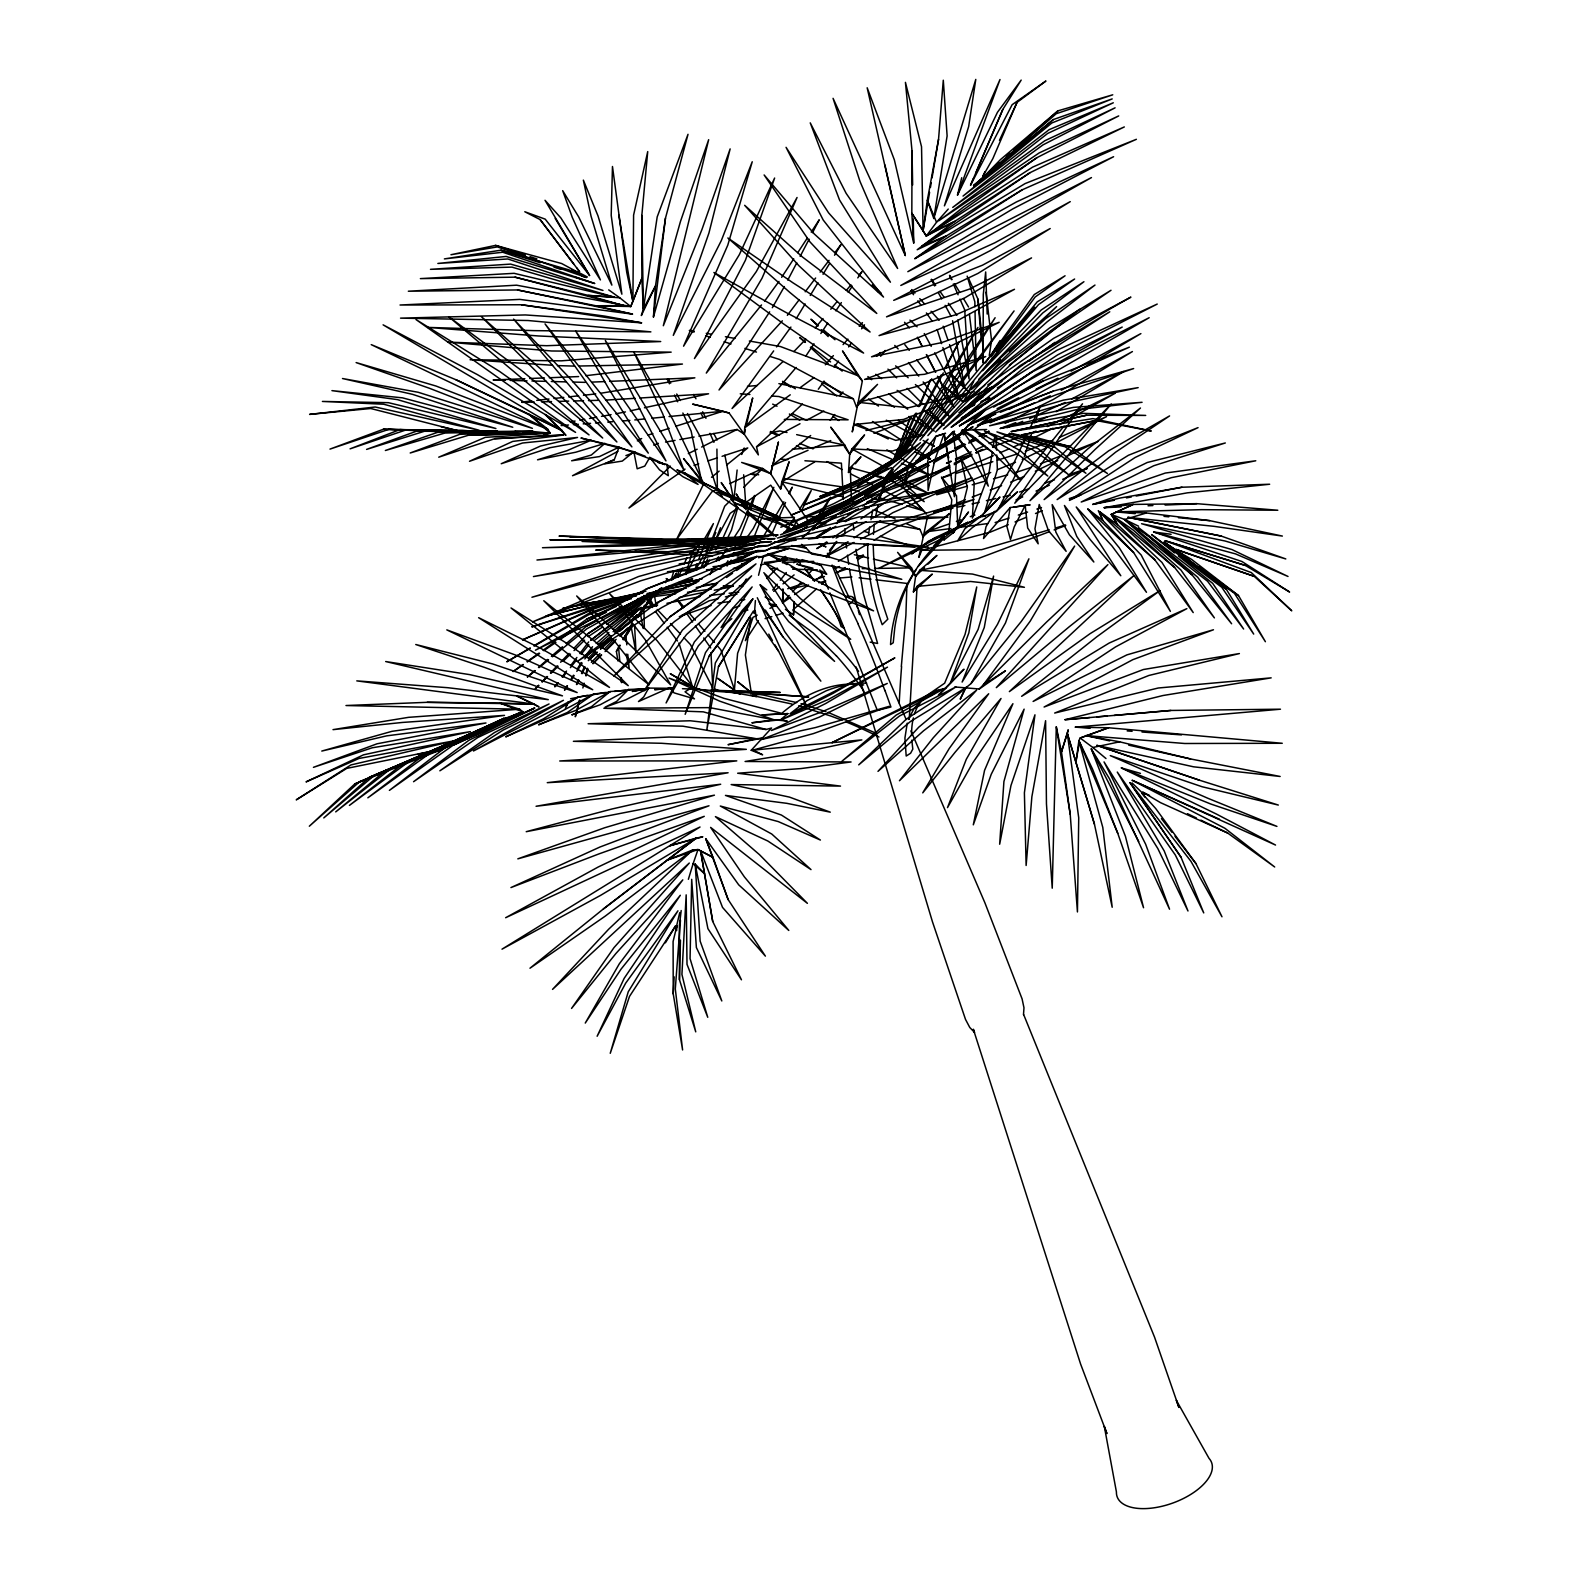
<?xml version="1.0" encoding="UTF-8"?>
<svg xmlns="http://www.w3.org/2000/svg" width="1588" height="1588" viewBox="0 0 1588 1588"><rect width="100%" height="100%" fill="white"/><g stroke="black" fill="none" stroke-linecap="round" stroke-linejoin="round"><path stroke-width="1.5" d="M929.595 192.307L923.085 230.697L911.83 213.249L926.28 236.017L1032.597 167.137L1124.324 126.941L1030.076 172.655L954.745 221.367L926.28 236.017L923.085 230.697L921.536 146.751L905.438 82.358L912.028 151.059L911.83 213.249L913.715 243.024L894.342 159.832L867.167 87.777L905.299 255.509L833.065 98.337L860.001 181.449L897.617 268.471L846.106 193.279L810.237 122.852L839.536 199.989L890.431 282.207L828.579 212.832L786.06 147.327L823.219 220.037L883.524 297.075L814.267 233.952L764.126 174.958L809.9 241.813L876.794 313.451L802.555 257.077L744.653 205.309L798.943 265.772L870.085 332.011L792.908 282.783L727.86 237.982L789.951 292.529L863.614 353.072L785.147 312.002L713.885 272.501L783.122 323.595L857.897 375.661L862.344 381.001L852.26 431.936L854.007 424.532L903.512 419.47L967.35 394.261M982.674 357.816L983.071 362.719L983.29 294.455L985.672 271.945L987.18 314.027M573.705 263.945L540.158 219.601L524.794 211.74L545.2 219.144L589.565 275.518L545.021 200.287L560.961 218.052L600.423 279.925L572.276 217.358L562.688 190.659L578.687 216.941L611.876 285.125L591.054 216.206L583.352 180.119L597.981 215.829L621.861 294.177L611.201 215.293L612.472 166.502L626.744 272.322L632.897 301.383L641.87 278.376L630.734 306.524L516.596 285.185L408.334 291.219L517.549 289.949L595.897 305.769L630.734 306.524L632.897 301.383L633.592 215.134L647.725 151.594L641.83 215.472L641.87 278.376L643.378 308.985L641.334 315.536L655.507 285.919L665.471 218.171L688.021 134.305L657.194 216.901L643.378 308.985L655.507 285.919L653.442 317.024L680.458 221.506L708.665 139.684L663.327 325.738L701.975 229.426L730.143 148.895L708.943 232.999L673.292 335.366L721.329 240.562L752.236 161.758L727.78 245.148L683.574 346.184L739.373 254.596L774.626 178.035L745.427 260.233L694.452 358.551L756.305 271.608L797.057 197.488L762.002 278.297L706.283 373.081L761.525 304.936M983.071 362.719L983.19 348.526L977.97 299.139L968.402 278.019M1109.694 740.901L1085.914 735.601L1184.767 743.502L1282.25 743.283L1108.543 727.761L1080.158 738.003L1078.907 740.663L1102.806 827.467L1112.196 907.244L1094.45 824.172L1067.315 733.438L1061.479 751.938L1068.208 729.785L1067.315 733.438L1078.728 817.84L1077.438 911.949L1070.213 814.287L1061.479 751.938L1056.298 726.847L1052.229 888.188L1046.452 803.786L1045.599 720.694L1031.882 796.7L1026.126 865.48L1024.399 792.789L1034.959 714.818L1010.961 785.524L999.666 844.221L1003.914 781.574L1024.121 709.141L991.23 774.289L973.305 824.827L984.56 770.359L1012.926 703.702L972.59 763.133L947.5 807.617L966.298 759.282L1001.036 698.482L955.063 752.295L922.747 792.869L949.167 748.623L988.689 693.758L899.443 780.74L933.168 737.884L976.64 690.125L923.581 730.778L877.985 771.371L918.737 727.205L971.062 683.515L1021.263 621.484L1074.639 546.074L1030.136 621.265L983.329 684.865L979.26 688.994L954.864 686.969M790.546 597.346L782.566 602.845L782.904 588.91L783.261 603.182M695.187 864.051L707.911 928.662L741.457 979.796L712.714 921.437L704.476 873.658L695.187 864.051L700.149 941.148L721.806 1000.956L696.378 947.52L691.693 879.335L690.065 958.636L707.752 1017.293L687.009 964.333L686.175 894.858L681.927 974.397L695.743 1031.863L679.446 979.617L680.458 940.156M867.822 544.029C866.79 571.561 872.904 598.934 882.213 624.719L887.811 619.181L883.841 607.251A270.397 162.413 45.5 0 1 873.638 555.8L873.202 545.121M785.405 609.335L793.524 614.933L794.119 601.773M909.229 719.384L917.09 586.389L932.315 574.102L913.398 591.887L915.641 576.186L919.73 570.33L936.94 555.423L928.067 564.077M680.458 920.345L675.297 988.967L682.602 1049.966L673.233 993.909L674.146 976.858M676.647 930.608L676.905 925.725L675.932 928.643L675.575 925.883L629.503 996.41L610.249 1053.301L628.233 991.805L677.937 910.817L625.672 983.171L597.128 1036.249L624.163 978.347L680.319 895.275L621.087 969.097L585.257 1023.069L619.3 963.837L682.8 879.871L615.866 953.554L571.561 1008.42L613.98 947.639L689.291 863.038L552.545 989.384L608.621 929.238L692.686 849.977L698.005 849.56L713.012 857.361L728.118 899.542L765.396 956.135L722.52 907.383L700.606 850.731L704.476 873.658L693.142 863.614L698.005 849.56L713.012 857.361L705.727 838.663L738.698 884.834L788.799 930.449L744.355 876.854L710.61 827.388L807.399 903.334L759.481 854.662L715.414 816.609L767.838 841.025L811.011 869.609L771.748 834.018L720.297 806.029L778.239 821.572L820.401 840.052L781.435 815.061L725.458 795.409L786.834 803.33L830.266 812.163L789.514 797.116L731.155 784.571L840.509 786.1L737.666 773.237L800.928 768.572L851.069 761.962L745.09 761.486L807.577 751.303L861.847 739.889L751.223 750.29L771.57 728.019L766.071 729.488L690.304 720.773L588.116 723.731L682.88 726.192L756.265 738.738L761.545 738.301L761.486 739.452L815.458 727.562L889.101 706.362L813.453 733.577L753.149 750.032L762.617 754.796L751.223 750.29M873.42 534.402L874.293 524.119M852.657 467.249L848.488 472.47L849.699 454.188L851.902 448.908L864.567 434.913L849.699 454.188L844.28 446.466M802.436 404.027L756.543 446.804L758.349 454.902L744.276 434.219L744.732 427.787L752.692 397.913L746.38 425.127M1023.486 1014.672L1023.982 1007.804L1022.096 998.912L984.897 902.798L910.956 730.877M758.568 557.785L768.016 554.192L901.786 579.322L828.063 556.673L789.296 548.336L763.153 556.832L756.781 556.475L729.17 574.141L669.957 616.779L613.881 676.031L674.424 621.623L755.987 563.879L682.324 630.178L644.152 690.82L686.592 634.485L751.6 575.829L694.353 641.969L666.087 702.968L698.402 645.8L752.156 586.945L705.489 652.628L685.162 714.322L709.102 656.241L742.271 610.388L752.831 598.934L715.315 662.99L706.819 729.924L718.451 666.742L753.407 611.062L754.439 613.484L755.392 600.582M938.528 139.506L943.292 80.214L947.123 135.933L933.784 218.469L927.332 200.267L938.528 139.506L932.037 177.916M901.329 666.424L905.894 615.211L906.966 583.431L875.822 579.779M948.83 532.298L951.788 499.704L941.466 477.015L956.512 495.714L957.703 526.224L953.276 532.695L944.026 539.94L944.423 536.069M677.878 576.821L678.533 570.37M737.13 470.008L733.795 500.438L724.882 455.141M944.026 539.94L944.264 537.756L878.7 568.405L955.778 528.705L953.276 532.695L953.872 530.571L928.643 541.012L911.651 553.894L934.121 538.134L968.085 522.214L945.356 533.528L933.724 545.875L951.946 531.504L980.927 516.16L985.394 516.338M793.841 601.594L793.524 614.933M653.442 317.024L665.471 218.171M681.192 910.539L679.406 925.347L679.446 979.617M1149.514 795.429L1142.804 792.214L1144.174 794.754L1141.931 793.186L1155.727 808.57L1195.982 863.634L1221.986 916.792L1190.94 861.311L1130.021 782.666L1180.996 857.163L1203.744 912.902L1175.299 854.959L1117.277 772.066L1164.183 850.89L1187.983 910.996L1157.851 848.607L1104.037 761.903L1145.623 844.181L1169.542 909.209L1109.436 778.676L1091.254 748.901L1125.435 836.32L1143.559 907.741L1117.754 833.303L1092.544 769.108L1078.907 740.663L1076.227 760.136L1078.986 744.633M770.637 473.641L762.657 468.48L741.636 462.426L770.637 473.641L778.398 442.198L770.637 473.641L780.621 489.084L789.117 461.731L781.792 481.879L780.621 489.084M923.085 230.697L927.332 200.267L936.523 222.26L926.28 236.017M868.636 534.104L869.668 526.938M992.262 452.342L988.768 474.117L972.372 518.105L974.278 482.792L960.72 457.9L967.35 487.496L957.703 526.224L968.521 511.991L953.276 532.695M993.036 447.498L994.961 435.39M930.409 187.503L931.223 182.699M1010.206 507.545L1006.951 526.62L1010.484 539.543L1014.216 526.918L1025.193 505.381L1030.136 504.865L1010.206 507.545L983.528 538.531L986.009 526.74L995.2 511.177L972.213 527.732L957.802 540.674L964.909 528.725L980.927 516.16L965.306 524.913M870.978 519.693L872.725 510.026M927.769 515.425L918.876 557.368L921.774 550.282L990.058 532.218L1008.241 524.735M758.548 575.273L763.153 556.832M875.544 517.053L878.025 505.183M698.938 436.204L737.09 429.475L744.276 434.219L745.328 429.673M991.051 356.824L1035.178 296.976L1065.072 275.776L1034.264 294.554L990.753 355.414L989.284 355.394L991.547 340.507L986.049 292.132M675.932 928.643L679.743 912.663M676.905 925.725L673.094 941.545L673.233 993.909M907.244 723.155L904.922 738.063L906.192 756.047L910.599 753.228L912.802 749.119L911.83 740.147M976.263 171.841L1002.782 109.493L1021.183 80.095L997.463 112.291L957.504 195.086L961.733 177.697M579.342 700.586L575.313 716.764L579.719 699.971M585.654 675.158L587.381 668.23M880.089 494.305L878.64 500.16L871.713 498.076M582.856 687.981L584.126 683.177M586.012 675.972L587.897 668.766M754.439 613.484L755.213 610.526L756.384 619.499L778.577 651.239L806.406 705.489L759.342 602.13M737.785 507.465L731.453 530.114L728.217 536.784M720.515 527.712L711.603 550.103M996.768 454.982L997.383 469.651L984.52 512.765L979.816 517.589L999.944 497.024L984.52 512.765L1014.236 462.207L1026.721 435.291M671.228 579.838L673.868 571.085M685.619 574.38L692.606 551.314L703.127 541.071L689.589 553.855M688.378 879.315L693.142 863.614M933.784 218.469L975.786 79.4L968.66 126.544L944.403 205.864L1000.003 79.519L957.504 195.086M1024.359 456.471L1031.585 433.603M1035.197 422.15L1040.259 406.151L1029.858 428.562M749.06 514.274L740.167 536.883M750.529 509.629L754.935 495.694M936.9 436.124L945.555 433.306L935.928 436.224L927.69 461.155L928.107 490.533L934.836 460.004L944.086 433.782L954.408 496.707L956.472 456.907L952.78 431.777L954.567 431.182L945.773 439.439L952.78 431.777L958.159 437.375L971.022 455.141L988.272 486.127L978.903 454.287L962.249 430.189L986.664 429.534M848.488 472.47L850.275 467.666L860.954 456.788L855.416 463.756M882.392 489.382L889.201 473.998M879.018 500.438L889.201 473.065M741.735 454.486L744.177 447.975M710.65 542.917L701.856 565.904L704.119 561.695M712.417 538.332L724.724 506.155L729.904 501.014M695.187 568.464L696.934 563.998M698.68 559.512L705.668 541.607M901.011 441.206L910.857 416.314L894.223 459.845M887.91 475.864L886.104 480.449L889.022 473.74M885.012 481.263L887.672 474.613M893.905 459.091L898.332 447.995M882.372 487.893L887.791 474.494M736.733 507.207L723.155 537.558M908.455 719.404L914.033 708.566L921.358 700.665L936.98 690.423L945.694 688.279L963.976 669.223L938.389 695.167L945.694 688.279M916.752 413.158L896.009 458.892M919.531 406.488L930.608 379.79L918.579 406.588M1002.782 109.493L970.566 185.201L1012.132 104.709L1045.916 81.008L1017.035 102.386L999.467 140.359M970.566 185.201L973.404 178.531M882.471 487.913L888.149 474.613L878.64 500.16L875.703 498.136L867.028 501.987M706.62 539.344L713.409 523.583L701.162 544.664M1017.035 102.386L992.837 158.641L982.932 176.109L985.652 175.137L973.523 185.498M713.985 536.784L715.811 532.556M678.572 576.821L682.304 568.266M684.17 563.998L686.969 557.587M772.185 533.191L785.544 502.503M789.355 493.729L792.214 487.159L788.641 493.451M895.85 458.059L915.561 413.297M754.479 495.476L739.968 528.566L734.728 536.585M703.742 567.809L707.672 558.956M566.36 706.342L568.365 701.936L565.348 708.546M576.424 684.289L578.449 679.882M581.466 673.272L584.483 666.662M937.476 376.237L941.922 384.892L963.321 401.982L973.722 381.279M895.672 457.304L900.773 446.268M982.932 176.109L984.997 171.643M856.488 407.004L858.651 402.36L877.529 384.375L856.488 407.004L853.332 398.787L779.609 359.483L770.359 356.526M576.821 684.607L578.905 680.26M582.042 673.729L585.158 667.198M792.055 530.432L796.303 521.559M801.642 510.482L811.23 490.533L799.618 509.172M712 570.171L709.836 574.618L713.766 568.603M716.327 561.259L718.491 556.812M703.861 483.467L676.627 539.344L712 491.724L718.61 488.707M966.179 687.088L960.224 699.216L965.524 687.842L910.46 721.508L858.711 764.86L906.391 719.086L955.817 686.969L899.602 715.93L841.958 761.188L896.307 714.997L944.106 688.636L831.933 742.688L936.98 690.423L930.429 695.723L938.766 690.403M644.371 628.491L643.874 608.978L649.849 596.969M1023.645 458.753L999.348 507.247L996.133 511.534L981.86 516.834M943.312 372.902L900.039 455.577M945.515 368.535L958.715 342.393L944.681 368.436M685.996 574.558L698.998 548.932M894.104 458.872L900.595 446.049M725.676 565.11L727.919 560.763M733.497 549.905L737.944 541.23M784.393 286.555L772.324 307.715M787.767 280.103L796.759 262.874M800.134 256.402L809.126 239.173M812.5 232.721L819.249 219.799L811.19 232.126M821.552 514.452L830.484 497.282L816.808 517.867M896.684 459.031L941.168 374.947M754.697 535.513L773.832 487.318L753.367 528.427L746.439 538.332M709.796 551.175L714.322 542.778M716.605 538.57L730.202 513.321L738.301 507.684M673.272 579.064L676.389 573.328L677.222 577.079M617.931 660.965L616.402 651.417L619.876 645.085M623.35 638.753L632.123 625.037M631.865 623.905L623.131 639.706L632.004 625.593M696.139 568.782L703.266 555.979M705.648 551.711L710.412 543.175M783.876 501.848L764.245 535.196M746.221 579.024L743.859 583.193L747.015 579.441M1054.948 447.26L1009.432 433.504L1054.948 447.26L1085.914 473.244L1049.331 447.756L996.927 431.876L1038.433 448.848L1068.109 474.256L1032.26 449.503L984.401 430.983L1020.33 450.714L1047.822 476.043L1013.601 451.31L972.769 429.197L1000.619 452.302L1020.29 479.913L993.195 452.917L972.531 435.846L962.249 430.189L958.159 437.375L968.104 425.187L985.017 410.399L1042.82 381.14L1129.346 347.157L1046.512 384.633L968.104 425.187L995.696 414.15M971.062 683.515L1005.442 623.032L1028.905 558.817L997.482 624.362L962.11 682.066L984.262 627.498L993.592 576.087L978.129 629.384L950.438 682.88L968.859 632.798L976.739 586.945L965.047 634.406L944.642 683.197L924.077 697.39M664.915 464.51L649.77 457.423L644.768 466.098L637.185 468.797L633.85 451.707L580.95 438.01L619.062 447.141L664.915 464.51L657.988 462.326L666.92 464.51L682.9 476.718L698.085 484.419L684.388 472.767L676.905 469.869L704.437 485.094L749.02 515.921L747.075 511.832M915.978 569.774L910.341 579.481A203.443 168.963 36.8 0 0 894.699 628.57L893.23 642.743L890.55 644.569C892.476 603.38 913.318 564.832 943.649 537.478M899.384 459.19L910.539 440.452L900.376 456.193M665.412 942.815L675.575 925.883M900.336 455.816L977.97 327.406L943.729 388.107L904.048 453.354L995.12 317.719L958.239 377.527L912.068 445.99L1014.077 310.93L920.048 440.174L981.166 366.53L1034.661 307.199L927.868 435.608L994.545 363.334L1056.615 306.603L999.13 362.838L935.65 431.996L1007.566 362.838L1079.701 309.243L1012.072 363.334L943.411 429.197L1020.151 365.577L1109.774 311.784L1024.359 367.483L951.311 427.152L981.523 406.488M796.184 318.731L805.136 303.923M810.257 295.447L817.919 282.743M823.041 274.287L829.432 263.707M834.554 255.231L840.945 244.651L834.99 252.512M705.747 566.241L709.479 560.107M715.692 549.845L720.674 541.647M564.474 689.986L567.055 685.758M570.906 679.426L573.486 675.198M577.357 668.866L581.208 662.533M585.059 656.201L592.562 646.713M665.551 582.637L667.595 579.283L666.146 578.588L669.084 580.871M637.443 617.256L644.847 605.167L637.245 617.295M623.528 639.388L632.183 625.454M637.125 617.494L639.607 613.504M785.445 531.94L794.457 517.45M718.451 666.742L749.516 617.236M990.753 355.414L1000.103 340.507M616.402 651.417L620.134 645.502M623.886 639.587L632.62 625.811M881.241 476.559L876.715 476.479L887.632 478.187L893.29 469.294M564.772 690.145L567.452 685.976M571.462 679.743L574.141 675.575M576.801 671.406L582.161 663.069M584.821 658.901L592.582 649.432M656.261 606.001L654.196 594.111L656.38 590.716M769.664 311.824L719.027 389.993L782.348 320.796M638.217 616.878L650.901 597.386L640.46 613.921L643.2 628.511M778.974 281.413L764.582 301.144M781.653 277.305L793.742 258.824M797.771 252.651L807.161 238.279M719.007 560.604L726.867 548.594M758.389 620.69L745.348 640.659L752.95 617.375L757.198 615.132M826.276 557.448L836.737 541.409L829.492 550.361M985.473 362.977L990.932 354.62M805.791 356.149L813.989 343.782M820.837 333.5L827.685 323.198M835.884 310.831L841.362 302.593M848.21 292.311L852.319 286.118M857.778 277.88L861.887 271.707L858.771 275.458M671.724 580.295L676.389 573.328M913.398 591.887L917.09 586.389L970.546 581.466L1024.419 587.302L972.452 574.062L919.73 570.33L977.871 558.678L1049.47 531.662M923.005 536.645L926.38 531.801L949.465 513.579L923.005 536.645L920.008 529.459L906.45 523.703M727.046 566.043L731.195 560.107M643.874 608.978L656.519 591.054L653.184 594.011M818.316 389.219L824.093 381.16M834.176 367.066L838.524 361.032M848.627 346.938L851.505 342.909M861.609 328.795L864.487 324.786M773.674 350.908L732.048 408.533L782.983 361.588M776.552 346.938L790.903 327.068M656.519 591.054L650.385 599.47L653.442 605.326M787.35 315.337L799.26 299.636M805.215 291.775L815.636 278.019M820.103 272.144L829.035 260.353M554.708 686.611L557.666 682.721M562.112 676.885L566.539 671.049M570.965 665.213L576.881 657.452M579.838 653.561L588.691 641.889M935.928 436.224L915.284 463.339L902.976 486.821L909.051 464.51L928.126 439.142L879.335 485.63L892.595 468.123L920.504 442.695L882.849 470.743L857.401 486.901L912.961 447.082L869.251 475.308L837.452 490.613L864.884 477.095L905.359 452.6L857.381 480.688L819.646 496.627L853.629 482.812L897.994 459.488L847.297 487.059L804.183 504.865L844.26 489.501L891.344 467.606L839.437 494.444L791.201 515.127L883.563 477.571L834.077 503.515L780.78 527.236L852.657 498.513M709.102 656.241L752.831 598.934M772.681 590.021L777.207 584.186M780.244 580.295L786.298 572.514M793.881 562.787L796.918 558.897M918.36 566.162L944.264 537.756M830.167 420.363L834.752 414.528M880.625 356.268L885.211 350.432M555.026 686.77L558.103 682.939M562.708 677.203L565.785 673.372M570.41 667.635L576.563 659.993M581.168 654.256L588.87 644.708M922.926 698.78L917.308 707.097A230.637 95.399 44.3 0 0 914.49 713.965M805.85 339.197L793.921 351.524M815.2 327.942L822.981 318.573M830.762 309.203L836.995 301.7M846.325 290.445L850.989 284.828M996.133 351.365L1037.242 301.839L1074.619 279.012L1038.552 304.618L982.615 370.719L1041.212 309.997L1083.929 281.711L1042.74 312.995L978.823 379.234L1000.48 359.603M1064.039 426.001L999.348 507.247L1017.551 491.843L996.133 511.534M1067.116 422.289L1082.52 403.809L1014.772 503.198L1111.263 403.987L1029.997 500.696L1087.76 448.947L1140.462 408.017L1095.244 449.305L1044.11 499.605L1108.662 450.833L1169.582 415.917L1115.709 452.104L1057.132 499.585L1128.413 455.28L1198.047 427.629L1135.122 457.483L1069.439 500.418L1147.27 462.485L1225.321 442.973L1153.742 465.741L1081.21 502.026L1165.334 473.045L1255.771 460.778L1171.368 477.67L1092.703 504.428L1114.419 500.24M796.144 367.463L744.732 427.787L790.248 394.817M825.303 364.783L833.382 355.613M843.069 344.616L847.913 339.117M859.207 326.274L862.443 322.622M936.523 222.26L948.254 209.06M782.566 602.845L789.216 595.48M792.531 591.788L800.828 582.578M809.126 573.367L812.461 569.675M839.595 395.551L842.97 391.978M876.814 356.109L880.189 352.516M541.984 681.788L547.066 676.468M550.441 672.915L557.209 665.809M560.604 662.256L569.06 653.383M574.122 648.063L587.659 633.85L633.949 602.328L651.1 593.098M592.88 663.586L601.177 654.931M606.179 649.73L616.144 639.349M619.459 635.895L627.736 627.915M591.371 662.375L599.927 653.561M605.068 648.261L613.603 639.448M629.007 623.568L637.562 614.735L616.243 633.155M985.652 175.137L984.203 176.288L1000.5 159.574L1057.906 110.862L1112.751 94.804L1056.219 113.721L973.662 185.717L1053.32 119.557L1112.196 98.913L1051.851 122.971L963.023 196.078L1049.172 129.64L1113.307 102.783L1047.683 133.432L952.721 207.413L1044.745 140.776L1115.094 107.825L1042.959 144.905L938.707 220.811L1039.148 152.944L1118.706 115.924L1036.944 157.669L963.499 207.016L930.012 233.416L954.745 221.367L917.189 249.753L946.329 235.897L1022.136 189.845L1136.393 139.307L1025.074 183.593L922.211 245.981L946.329 235.897L914.886 258.646L1016.3 202.013L1113.605 156.716L1012.906 208.842L907.82 271.687L1091.472 177.578L900.793 285.463L994.763 242.825L1070.252 201.636L990.535 250.507L893.707 300.37L982.476 265.196L1050.204 228.533L977.97 273.414L886.521 316.846L969.395 289.135L1031.545 257.891L964.65 297.949L879.057 335.624L955.718 314.821L1014.494 289.294L950.815 324.289L871.534 356.804L941.287 342.71L999.17 322.324L935.59 353.429L864.587 379.413L924.593 374.292L985.711 356.566L918.718 385.963L858.651 402.36L908.475 407.779L974.198 391.561M670.335 466.098L628.947 508.021L685.043 469.115M715.95 690.264L740.187 693.083L705.271 690.522L691.157 688.08L685.043 691.792L694.492 698.879L674.046 692.864L669.898 687.584L638.475 701.559L643.755 696.894L648.678 688.08L632.302 691.435L648.5 688.656L628.451 689.49L616.601 701.459L605.147 707.136L625.831 699.792L648.678 688.08L672.776 688.338L654.752 689.609L672.776 688.338M766.686 578.508L777.147 567.988M782.368 562.748L785.842 559.234M593.058 663.625L601.634 655.01M605.088 651.576L615.39 641.254M620.551 636.113L632.58 624.064M454.525 742.886L438.447 751.521L440.551 749.417M743.7 487.318L762.657 468.48L729.626 483.645M542.262 681.927L547.562 676.706M551.096 673.233L558.142 666.265M563.442 661.025L570.489 654.077M574.022 650.584L584.602 640.143M649.373 599.708L662.871 588.493L659.318 589.267M588.294 660.668L597.028 652.072M600.522 648.619L611.003 638.316M915.641 576.186L911.532 567.909L897.597 552.366L915.641 576.186L924.514 567.551M588.513 657.849L595.52 651.12M600.8 646.078L611.32 635.994M614.814 632.639L641.135 607.45L628.63 615.429M801.841 538.531L820.917 520.626L811.627 528.665M590.061 659.02L597.088 652.45M600.601 649.174L611.162 639.349M619.955 631.131L637.562 614.735M420.205 756.464L354.839 783.916L309.323 826.217L359.801 781.554L455.855 741.755L369.428 777.247L323.773 817.919L374.907 774.924L471.596 733.696L385.487 770.597L335.703 811.885L391.482 768.195L487.754 726.153L403.094 763.63L349.4 805.414L409.684 761.029L504.17 718.272L490.553 725.795L429.991 753.248L367.84 797.831L422.527 756.027L504.17 718.272M964.214 429.673L985.017 410.399L959.45 425.802L980.828 414.349M1009.492 351.424L1045.579 318.712L1094.986 285.066L1047.068 321.868L971.161 389.556L1049.608 327.922L1111.024 290.267L1051.018 331.416L1009.353 365.26M973.662 185.717L1053.32 119.557M816.292 589.069L792.888 610.03C817.78 626.942 840.747 646.971 858.552 671.387M821.691 584.225L825.284 581.01M984.203 176.288L998.951 163.207M1006.316 156.676L1010.008 153.401M1013.68 150.126L1057.906 110.862M596.195 643.537L608.899 632.481M612.531 629.305L645.244 600.86L594.706 640.163M654.196 594.111L661.64 587.6M598.18 644.589L609.375 634.902M613.127 631.667L641.135 607.45M527.355 676.885L534.759 670.553M538.451 667.377L547.701 659.457M551.393 656.281L562.489 646.753M566.201 643.597L586.548 626.148L597.326 620.114M780.562 719.761L787.172 721.051L774.011 719.781L751.878 722.798L780.562 719.761L787.846 713.627L762.22 714.898L787.846 713.627M731.83 618.665L721.091 627.498L733.219 608.224L739.829 605.723M527.534 676.984L535.196 670.771M539.007 667.655L548.575 659.893M552.406 656.777L586.845 628.788L651.1 593.217M984.739 385.249L963.321 401.982L958.954 397.774L934.677 352.814M711.503 477.293L719.146 471.12M726.768 464.927L747.769 447.935L722.083 456.312M648.5 688.656L610.149 691.554L591.431 706.72L571.779 714.898L600.105 704.794L628.451 689.49M773.693 591.351L779.271 586.865M782.983 583.888L794.119 574.896M603.361 908.971L529.975 968.223L605.107 916.216L692.686 849.977L667.218 860.101L603.361 908.971L696.219 838.107L702.809 836.797L669.818 845.769L696.219 838.107L667.218 860.101L698.005 849.56M590.617 640.381L630.873 608.482L648.043 596.671M960.8 411.252C1014.335 368.654 1071.086 330.383 1130.894 297.115L1053.598 338.363L987.676 384.971M974.853 428.959L995.061 413.158L1053.181 391.164L1133.634 368.555L1056.754 394.539L977.533 425.465L995.061 413.158L968.104 425.187M810.674 435.529L771.728 465.86L808.054 450.297M590.676 640.401L649.889 595.54M657.273 602.686L578.111 660.945L661.64 607.628L756.781 556.475L726.47 564.594L657.273 602.686L683.535 589.088M975.012 404.126L964.472 408.632L1001.83 381.259M1029.342 361.091L1054.908 342.373M951.311 427.152L1031.863 372.068L1122.22 327.068L1035.793 375.026L959.45 425.802M800.154 387.651L814.009 377.626M523.067 664.479L513.083 671.565L523.325 664.638M527.057 661.64L539.047 653.105M543.036 650.266L555.026 641.751M559.016 638.912L586.965 619.022L617.732 605.008M930.012 233.416L1036.944 157.669M609.891 691.971L578.151 697.033L473.462 750.985L563.442 700.308L503.178 730.083L439.856 770.815L494.285 732.664L549.071 703.96L477.809 737.527L413.555 781.713L468.976 740.226L534.64 708.069L509.033 719.424L453.017 745.308L389.378 790.387L444.68 748.087L522.988 711.92L519.653 709.221L500.121 703.127L427.251 702.313L345.986 705.529L519.653 709.221L408.533 717.339L333.004 729.646L402.459 722.441L504.508 715.374L391.938 731.334L321.788 751.064L386.559 735.879L485.988 722.977L377.09 743.779L313.432 767.341L372.207 747.789L470.385 731.631L363.513 754.836L306.047 781.891L358.987 758.469L455.141 740.643L350.928 764.94L296.241 799.856L346.74 768.394L433.345 750.866M979.677 390.628L967.707 399.104L992.202 386.936L979.816 393.387M605.405 692.487L593.594 694.095L567.293 712.516L538.57 724.803L575.69 710.432L610.149 691.554M786.914 559.79L779.688 560.604L785.564 556.415M746.42 502.046L770.716 485.154L798.347 524.993M669.957 616.779L716.406 584.523M726.49 577.496L732.544 573.288M736.594 570.489L756.781 556.475M979.26 688.994L1005.482 670.811L983.329 684.865L1046.512 622.119L1107.908 564.613L996.311 687.644L1069.419 626.605L1133.594 575.829L1009.353 691.614L1089.983 633.731L1160.074 590.577L1096.871 636.748L1021.62 696.318L1109.158 643.061L1186.851 608.641L1115.55 646.911L1033.113 701.459L1126.924 654.871L1213.47 629.761L1132.84 659.655L1044.09 707.017L1143.38 669.521L1239.394 653.561L1148.858 675.476L1054.67 713.052L1158.287 688.001L1271.174 677.858L1162.972 695.524L1065.032 719.701L1089.646 717.558M794.536 594.587L808.51 584.96M814.505 580.831L822.485 575.332M438.447 751.521L440.888 749.834L427.112 754.26M985.533 403.729L1031.863 372.068M527.414 661.839L539.642 653.482M543.731 650.703L555.959 642.346M560.048 639.547L586.567 621.444L595.361 617.414M922.211 245.981L1030.076 172.655M826.812 541.845L816.788 548.594L827.507 542.739M832.827 537.796L856.865 521.579M860.875 518.879L890.947 498.612L949.882 466.991M816.292 537.022L830.405 527.573M836.439 523.524L858.592 508.676M862.621 505.977L890.828 487.079L929.238 465.264M588.136 636.649L602.527 627.042M606.636 624.283L647.745 596.81M931.977 453.354L812.639 530.114M936.086 450.694L973.027 426.676L935.947 450.119M825.72 556.217L848.052 541.726M854.146 537.776L880.546 520.646M884.595 518.006L892.714 512.745L971.796 477.75L891.841 507.664L872.546 518.184M914.886 258.646L1022.136 189.845M808.53 532.754L802.337 536.704L808.669 532.953M587.659 633.85L651.358 593.555M964.472 408.632L982.972 396.96M997.343 387.889L1056.913 350.293L1157.235 304.062L1057.727 354.819L961.296 418.259L976.422 409.764M909.17 467.051L839.417 508.339M913.299 464.45L931.838 452.719M910.083 464.947L813.552 522.968M916.336 461.036L966.298 429.733L915.74 461.175M578.151 697.033L543.553 718.749L505.718 736.852L551.89 716.525L593.594 694.095M779.648 560.564L785.723 556.753M816.113 537.796L828.281 530.213M837.094 572.653L845.312 567.531M857.619 559.83L863.773 555.979M911.532 463.795L888.347 478.206L817.443 517.092M522.988 711.92L506.235 717.955L490.553 725.795L519.792 712.714L509.033 719.424L522.988 711.92L500.121 703.127L534.124 704.08L538.967 706.898L516.815 696.02L534.124 704.08L427.251 702.313M814.743 461.87L781.792 481.879L807.299 519.554M696.219 838.107L600.641 895.334L502.007 949.167L700.03 827.011L505.639 917.725L598.16 867.028L704.258 816.331L598.994 853.887L510.939 887.573L600.006 847L709.002 805.791L517.827 858.85L604.651 827.765L714.441 795.171L526.224 831.695L611.757 809.046L720.694 784.254L536.069 806.267L728.098 772.761L547.264 782.666L736.792 760.87L559.73 760.989L746.34 749.338L661.62 743.283L573.387 741.318L668.965 737.05L756.265 738.738L728.019 744.693L761.545 738.301M837.392 520.983L843.784 517.172M848.052 514.631L856.547 509.569M867.207 503.217L875.703 498.136M798.824 531.722L807.24 526.72M817.105 527.931L836.082 516.636M840.31 514.135L890.928 484.042L927.908 464.073M1056.06 411.709L1123.867 371.513L1071.563 399.045M838.365 561.318L867.723 543.93M874.015 540.218L897.081 526.561L974.02 499.446L895.235 521.956L860.537 539.205M530.273 647.924L506.771 661.799L529.856 648.539M534.541 645.403L568.742 625.235M573.01 622.714L590.101 612.631L631.21 597.822M993.631 407.124L1149.176 317.719L1058.581 363.652L1013.184 389.139M816.708 537.478L835.745 526.343M844.221 521.38L890.769 494.146L927.948 476.043M798.863 531.742L807.399 526.819M818.078 520.646L833.005 512.031M534.064 646.118L588.652 614.794L624.799 600.879M933.486 462.842L948.433 454.367M954.825 450.714L965.504 444.66M969.752 442.238L976.163 438.606M980.431 436.184L988.967 431.341M1053.082 428.184L1029.044 440.253M1059.514 424.572L1072.376 417.346M1076.664 414.925L1115.213 393.248L1047.385 426.537M601.634 617.692L621.047 606.814M1121.227 506.929L1104.156 507.664L1133.256 504.408L1111.223 514.452L1161.979 562.47L1193.223 612.591L1154.833 559.81L1117.535 524.636L1111.223 514.452L1133.256 504.408L1196.776 503.674L1277.804 510.244L1201.52 509.669L1115.848 511.872L1135.102 513.658M864.587 495.476L877.231 488.429M646.237 589.049L535.394 650.207L649.81 593.733L757.972 550.579L765.694 550.56L795.012 539.106L844.518 535.493L928.523 547.225L838.801 542.739L771.351 547.622L765.694 550.56L725.716 557.09L646.237 589.049L704.08 566.956M795.965 528.864L813.155 519.455M836.082 538.074L866.115 521.698M795.985 528.883L959.926 437.653L885.37 480.926L787.35 531.226L953.991 450.436L783.698 532.496L877.628 491.804L948.592 468.023L875.286 495.158L780.482 534.799L870.145 502.443L943.828 490.275L866.869 507.009L777.465 538.074L859.287 516.934L947.877 517.192L854.443 523.048L774.487 542.302L768.413 545.538L756.781 547.066M1061.221 390.251L1132.423 351.563L1053.201 399.501L1005.184 423.301M934.419 460.54L949.644 452.322M956.175 448.809L964.869 444.104M969.216 441.762L975.747 438.228M980.094 435.886L988.788 431.182M617.891 451.329L572.514 475.725L614.298 459.984M637.344 440.868L641.671 438.546M1071.007 371.155L1140.899 333.599L1057.013 383.542L1008.995 409.406M958.815 436.462L954.448 438.804L958.894 436.799M982.813 423.52L991.547 418.815M1000.063 404.047L1042.82 381.14M954.249 464.649L971.717 455.299M976.084 452.957L982.635 449.444L976.064 452.64M756.543 446.804L799.995 423.738M806.506 420.284L823.894 411.054M769.942 608.343L776.314 604.968L769.009 603.758M681.47 615.489L709.201 600.78L718.471 598.557M1065.012 402.498L1029.481 418.676M963.321 401.982L973.623 396.603M586.548 626.148L597.545 620.451M601.951 618.169L650.365 593.058M1046.313 447.915L1022.255 459.448M1052.765 444.561L1106.578 416.632L1059.335 437.474M687.922 586.826L698.859 581.168M736.078 561.914L757.972 550.579L725.716 557.09L759.62 545.776L768.413 545.538L799.419 532.02M845.372 521.598L849.64 519.435M997.066 408.652L1018.801 397.774M1036.17 389.08L1057.906 378.202M825.859 556.455L854.046 542.441M688.319 453.612L697.172 449.225M701.618 447.042L737.09 429.475M954.984 448.173L963.718 443.846M970.268 440.61L974.635 438.447M979.002 436.283L983.369 434.12M835.248 568.643L839.556 566.519M856.805 558.043L863.257 554.867M932.335 473.919L949.822 465.403M954.19 463.279L971.697 454.764M958.973 412.543L974.377 405.178M980.967 402.022L989.781 397.814L981.344 401.427M1024.161 476.479L1010.643 482.137M1035.336 471.179L1057.707 460.56M1066.64 456.312L1097.943 441.464L1070.312 452.223M455.895 379.711L561.934 430.487L545.24 414.508L565.904 435.37L561.934 430.487L528.645 414.051L550.242 433.206L533.409 431.579L522.571 433.603L532.675 431.301L459.766 434.338L410.2 452.997L468.381 435.271L548.674 432.968L542.223 435.946L494.761 438.705L438.725 457.185L485.253 437.375L550.242 433.206L547.681 429.117L528.645 414.051L455.895 379.711L371.235 344.636L547.681 429.117L435.985 386.023L356.129 362.58L429.475 388.286L532.417 428.363L418.2 392.276L342.492 378.52L412.483 394.32L512.765 427.251L402.538 397.854L331.932 390.628L397.437 399.62L495.913 428.522L388.405 402.677L322.404 401.446L383.701 404.225L479.159 430.249L375.225 407.004L309.6 414.389L370.758 408.513L460.599 431.42M817.502 520.447L824.172 517.37M950.974 461.116L946.468 463.18L951.073 461.532M955.46 459.051L971.181 451.826M975.687 449.761L984.679 445.633M989.165 443.568L1009.392 434.278M1034.106 422.924L1047.584 416.731M599.768 615.41L606.358 612.392M453.017 745.308L534.64 708.069M429.991 753.248L519.792 712.714M963.36 434.794L967.826 432.809M990.118 422.785L1034.701 402.776M1039.148 400.772L1050.303 395.769M757.972 550.579L726.47 564.594L751.68 559.254M840.945 513.559L849.64 509.688M1052.586 440.452L1025.312 451.349M1016.042 499.863L1022.712 496.925M1036.051 491.049L1049.39 485.194M1062.709 479.318L1087.165 468.559M868.16 491.823L877.013 487.992M993.274 455.696L941.823 477.928L951.093 474.971M999.983 452.798L1008.916 448.947M1013.402 447.002L1024.578 442.179M488.846 725.458L506.235 717.955M812.599 448.352L830.762 440.571M586.965 619.022L616.144 606.537M990.714 472.47L936.682 494.781L967.449 486.127M997.482 469.671L1015.486 462.247M633.949 602.328L655.824 593.336M369.428 777.247L455.855 741.755M1015.05 521.936L1026.404 517.251M1035.495 513.519L1042.304 510.721M1069.558 499.486L1080.932 494.821L1069.32 498.553M955.122 448.531L964.134 444.918M968.64 443.112L977.672 439.479M982.178 437.673L986.684 435.866M1006.951 427.728L1022.732 421.396M1000.301 412.304L1053.181 391.164M354.839 783.916L440.888 749.834M1031.168 467.448L1014.792 472.807M1040.378 463.855L1061.102 455.796M933.684 512.11L951.788 505.063M956.313 503.297L965.385 499.763M972.174 497.123L981.225 493.59M990.277 490.077L1001.591 485.67M399.839 429.633L480.211 431.797L462.465 430.308L399.839 429.633L350.075 448.848L405.913 429.971L497.719 431.341L417.684 430.765L366.59 449.404L424.393 431.281L515.405 431.519L437.494 432.373L385.368 450.496L444.997 433.008L532.675 431.301M761.486 739.452L819.269 717.161L887.255 683.436L821.453 712L771.431 730.48L825.76 703.484L887.494 667.139L828.261 699.494L780.78 720.138L833.224 693.281L894.858 657.869L836.082 690.562L790.109 713.667L807.24 700.487L825.959 690.899A460.838 220.037 85.3 0 1 860.636 683.197L866.591 683.098M738.797 553.716L759.62 545.776L640.718 580.791L532.595 621.881L638.416 576.583L761.843 541.845L771.47 541.587L728.674 545.974M873.936 433.286L910.996 419.232L865.996 430.527M625.89 455.597L635.18 452.104M653.74 445.097L658.385 443.35M1054.095 529.916L1065.647 525.568M1011.735 433.544L1023.923 436.025L1022.176 434.794L1096.196 420.522L1151.24 431.023L1092.881 418.617L1011.278 431.599L1086.589 415.222L1145.702 415.421L1083.155 413.337L1000.321 428.442L1015.844 422.626M451.329 431.102L383.462 429.217L329.986 449.106L389.08 429.276L480.211 431.797M955.658 459.885L971.757 454.148M976.362 452.501L987.835 448.392M992.44 446.744L1017.729 437.712M1029.223 433.603L1036.11 431.142M1019.575 492.042L1028.885 488.786M1045.182 483.07L1054.492 479.814M1068.446 474.931L1087.065 468.4M679.327 616.62L711.126 605.485M949.485 523.841L926.38 531.801L950.914 528.506M956.413 521.46L961.038 519.852M970.268 516.676L974.893 515.088M550.242 433.206L542.223 435.946L563.482 435.052L512.726 441.424L469.512 461.274L522.531 443.012L577.536 437.454L540.516 446.049L501.232 463.736L550.024 447.717L591.252 440.174L566.976 450.694L537.538 459.805L575.729 452.223L604.968 443.37L591.312 455.041L571.62 460.778L599.51 456.57L619.062 447.141L614.377 459.448L604.889 463.795L622.298 461.076L633.85 451.707L645.363 456.371M911.115 444.819L892.476 451.052L851.902 448.908L888.268 469.115M787.727 588.731L803.786 583.372M812.977 580.315L824.45 576.504M835.923 572.673L847.396 568.841M633.136 595.897L593.972 608.879L522.531 639.885L596.671 606.973L642.862 592.701M694.055 465.443L698.72 463.914M708.069 460.877L717.399 457.82M995.1 522.571L1009.015 518.065M1018.305 515.068L1027.575 512.07M1036.865 509.073L1041.49 507.565M648.162 435.052L652.827 433.564M659.834 431.341L669.163 428.363M676.17 426.14L722.858 411.252L729.11 413.019L744.276 434.219M955.738 473.502L992.837 461.691M997.482 460.202L1018.345 453.573M765.098 618.645L771.828 616.62M776.294 615.251L783.023 613.206M1111.223 514.452L1124.721 519.475L1146.397 512.984L1209.738 520.646L1282.37 536.069L1213.907 526.323L1127.956 517.331L1221.212 536.069L1285.804 558.936L1225.023 540.992L1141.593 523.722L1231.871 549.527L1288.027 576.464L1235.484 553.875L1153.603 531.98L1171.13 534.302M977.533 425.465L1063.325 400.136L1138.159 387.631L1066.838 402.856L989.622 425.783L1073.27 407.401L1142.07 402.3L1076.743 409.605L1000.321 428.442M1049.271 529.797L981.682 549.666L921.774 550.282M1056.258 527.752L1065.588 525.013M642.267 592.145L531.801 626.883L605.981 602.189L643.497 592.145M657.829 603.738L631.726 611.32L657.531 605.445M679.168 597.525L704.933 592.066M972.193 484.797L986.386 480.787M993.493 478.802L1007.685 474.792M778.596 559.969L768.016 554.192L789.296 548.336L771.351 547.622L778.438 548.753M678.672 582.736L692.745 578.965L678.731 582.598M645.998 591.093L546.054 616.025L641.751 592.781M779.668 560.286L786.854 558.5M841.878 544.922L846.662 543.731M725.418 596.889L737.011 594.091M643.001 592.582L562.728 608.422L638.833 594.21M666.603 587.103L702.015 578.866L665.848 587.223M1092.703 504.428L1119.997 498.056L1181.968 487.238L1269.646 484.241L1187.367 492.836L1104.156 507.664M666.92 603.301L699.99 596.592M933.823 512.467L952.939 508.18M957.703 507.108L964.889 505.5M972.055 503.892L979.22 502.284M986.386 500.677L995.934 498.533M1003.1 496.925L1010.286 495.317M790.308 588.93L806.863 585.277M818.693 582.677L825.8 581.109M839.992 577.972L851.883 576.96M625.454 411.907L615.906 413.793M630.198 410.875L639.706 408.791M644.45 407.759L708.566 393.784L639.984 398.012M761.843 541.845L635.637 569.397L531.94 597.247L634.962 565.824L764.682 538.709L774.984 538.63L767.818 539.166M1011.278 431.599L1086.589 415.222M418.001 754.26L433.782 750.866M1065.032 719.701L1170.892 710.451L1280.464 709.201L1075.354 727.145L1108.543 727.761L1080.158 738.003L1092.802 747.491L1119.639 741.814L1190.524 758.945L1280.146 776.472L1193.541 766.806L1096.911 745.387L1199.099 780.085L1278.32 805.056L1202.096 786.735L1110.29 755.61L1207.714 798.208L1276.931 826.395L1210.751 804.004L1121.366 767.917L1140.462 773.376M576.623 267.796L579.521 271.647L578.25 272.461L561.676 263.548L495.575 245.386L450.952 254.735L497.362 246.914L586.369 277.483L568.762 269.801L500.855 250.209L444.382 258.904L502.741 252.234L594.607 283.458L506.115 256.442L437.871 263.449L507.803 258.963L602.983 290.465L510.621 264.104L430.487 269.325L511.971 267.121L614.496 297.214L588.156 295.388L515.028 277.166L420.383 278.615L514.115 273.315L614.496 297.214M647.011 593.535L693.142 583.848M760.731 564.832L782.011 560.405L812.441 578.449L873.599 610.864L807.677 585.774L764.483 562.509L782.011 560.405L768.016 554.192M770.101 432.909L779.787 430.944L787.013 432.512M570.588 698.74L587.322 695.385M1096.196 420.522L1022.176 434.794M924.276 434.794L895.751 440.372L854.007 424.532M657.869 590.478L695.921 583.034M679.664 590.716L641.115 597.326M696.219 587.5L717.518 583.372M714.263 590.24L730.599 587.064M1126.468 497.917L1131.311 496.984M1136.135 496.052L1181.968 487.238M743.144 610.884L747.888 610.05M771.589 605.822L776.314 604.968M570.291 421.912L575.074 421.058M579.878 420.205L584.682 419.351M589.485 418.498L596.691 417.207M601.495 416.354L611.102 414.647M665.551 442.079L675.079 440.412M679.863 439.558L694.154 437.037M600.661 393.268L694.869 377.825L609.594 381.358M764.682 538.709L533.429 576.563L635.279 556.753L768.255 536.407L637.245 551.79L536.962 560.008L772.622 535.057L642.882 545.637L542.481 547.721L645.621 543.95L733.934 537.955M648.261 594.289L686.433 588.156M703.147 585.456L717.458 583.153M1013.283 507.267L1025.193 505.381L1027.674 527.97L1038.175 543.811L1034.959 528.804L1039.227 504.508L1048.497 530.769L1066.144 551.334L1055.822 532.04L1052.169 504.627L1069.399 534.779L1093.854 562.013L1076.763 536.426L1064.436 505.48L1090.4 539.821L1120.81 575.749L1076.227 506.969L1111.818 545.756L1146.476 592.284L1119.461 548.039L1087.859 509.033L1102.727 520.427L1133.594 552.485L1170.376 611.36L1141.177 555.006L1098.301 510.661L1102.727 520.427L1099.611 511.713L1117.535 524.636L1111.759 515.127L1133.236 530.035L1174.564 567.412L1214.403 617.891L1180.956 570.052L1124.522 519.574L1149.057 536.546L1191.953 574.777L1231.613 623.766L1197.61 577.159L1138.556 527.633L1207.575 581.268L1243.622 629.007L1212.716 583.411L1178.356 555.939M634.882 595.718L581.466 604.155L636.331 596.056M795.012 539.106L774.487 542.302L784.135 541.369M679.188 563.919L690.661 562.192M631.309 598.815L601.912 603.222L628.034 599.887M458.595 432.035L463.438 432.631L460.361 433.048L478.028 432.115M960.74 527.176L987.736 523.564M726.53 551.016L752.136 547.661M675.575 593.793L637.542 598.676M687.505 592.245L711.364 589.128M720.912 587.878L732.842 586.309M717.935 603.103L730.143 601.515M739.889 600.244L744.772 599.609M585.853 375.701L682.443 364.049L579.441 366.014M614.397 691.455L625.632 690.165M709.697 595.48L724.247 593.813M729.091 593.257L738.797 592.145M698.581 568.286L667.436 571.72L696.735 570.211M712.952 566.698L727.324 565.11M521.956 401.982L531.801 400.91M536.724 400.375L549.011 399.025M553.934 398.489L563.78 397.417M568.702 396.881L578.548 395.809M583.471 395.273L595.778 393.923M634.763 419.927L644.549 418.954M651.894 418.24L664.141 417.029M669.024 416.552L722.858 411.252L692.626 404.126L729.11 413.019M791.38 540.674L796.203 540.198M808.292 539.027L817.939 538.074M822.783 537.617L844.518 535.493M747.491 386.341L757.158 385.507M1097.03 716.903L1106.876 716.049M1114.26 715.394L1170.892 710.451M792.333 449.245L844.796 445.176L849.699 454.188M561.12 425.564L568.484 425.008M573.387 424.631L578.31 424.274M583.213 423.897L590.577 423.341M595.5 422.984L600.403 422.607M607.767 422.071L612.69 421.693M622.516 420.959L629.88 420.403M732.028 541.865L760.672 539.702M738.837 537.617L756.007 536.446M763.371 535.95L778.08 534.938L651.676 541.548L549.865 539.741L655.487 540.674L689.649 539.563M605.703 400.116L635.081 398.31M870.184 642.148L877.608 643.458L863.296 593.475L855.952 549.329M494.761 438.705L563.482 435.052M706.501 569.715L721.151 568.961M733.358 568.325L738.241 568.067M1148.025 505.778L1152.908 505.56M1165.096 505.044L1196.776 503.674M592.542 382.073L604.71 381.577M524.874 378.718L493.134 379.969L505.242 380.286M529.757 378.52L544.426 377.924M549.309 377.746L578.608 376.574M794 517.351L762.677 518.482L796.719 521.4M806.029 516.894L818.078 516.457M696.953 539.325L733.557 538.134M740.881 537.895L750.648 537.578M741.695 563.7L746.499 563.561M782.547 562.41L813.79 561.398M468.381 435.271L548.674 432.968M521.956 402.379L534.263 402.042M541.667 401.843L551.512 401.585M558.897 401.387L568.742 401.109M573.685 400.99L583.53 400.712M588.453 400.593L598.299 400.315M733.001 537.895L663.943 539.761L559.016 536.109L689.351 539.682M742.866 537.617L752.732 537.359M574.538 366.113L557.467 365.597M862.185 568.623L869.589 568.524M874.531 568.444L911.532 567.909L873.38 559.095M733.279 552.882L743.005 552.803M630.734 306.524L619.777 297.81L588.156 295.388L623.528 305.591L595.897 305.769L632.481 314.126L519.812 299.398L400.037 305.015L521.42 304.757L604.849 316.131L641.532 322.821L525.33 314.94L400.533 318.136L528.03 320.518L650.881 331.872L534.283 330.641L427.648 327.406L538.332 335.961L660.707 341.539L546.649 345.708L448.134 342.135L551.552 350.988L671.168 352.139L561.418 360.833L470.068 359.742L552.604 365.28M689.45 540.396L652.807 539.444M701.697 540.337L718.868 540.277M731.135 540.218L740.941 540.178M750.747 540.138L755.65 540.119M723.354 585.734L732.862 585.714M701.618 539.721L755.61 539.86M784.313 419.431L848.151 419.828L778.914 396.524L771.649 396.007M739.73 544.982L582.101 541.429L725.379 547.999M744.593 545.021L754.3 545.081M710.928 690.184L780.224 692.467L723.314 690.82L756.186 696.576L737.745 681.828L756.186 696.576M630.158 550.877L595.758 550.103L712.734 555.721M635.081 550.976L701.439 552.465M706.362 552.564L723.572 552.961M510.085 380.405L527.057 380.862M531.901 380.981L546.451 381.358M551.294 381.497L565.844 381.874M573.109 382.053L585.218 382.371M725.875 586.071L733.1 586.27M770.359 568.583L777.783 568.782M792.65 569.199L817.403 569.894M515.266 431.003L533.409 431.579M647.924 539.285L569.814 536.704L647.904 539.821M746.162 543.473L652.787 540.019M751.104 543.632L756.047 543.811M1115.848 511.872L1146.397 512.984M682.463 688.696L694.591 689.172M383.462 429.217L436.779 431.499M458.595 432.432L463.438 432.631M863.713 544.565L868.596 544.783M873.46 545.021L914.886 547.026L880.129 536.307M722.48 556.197L729.785 556.554M730.262 548.257L735.165 548.495M744.951 549.011L752.295 549.388M737.189 556.971L744.613 557.408M776.731 559.274L806.367 560.981M780.562 459.17L787.846 459.647M804.898 460.758L841.402 463.16L843.367 499.426M740.246 393.804L749.913 394.479M1075.354 727.145L1090.162 728.217M1127.182 730.917L1132.105 731.294M1141.99 732.008L1181.452 734.887M821.056 523.504L825.919 523.921M697.013 689.252L719.84 691.256L714.58 688.894M1164.004 516.358L1168.808 516.815M1178.435 517.708L1209.738 520.646M868.795 507.187L864.428 506.751L869.112 507.902M859.068 577.814L871.038 579.223M534.124 704.08L356.784 680.875L447.776 687.703L548.277 699.653L385.686 661.541L469.671 674.622L562.489 695.862L484.4 667.357L415.758 644.51L492.459 663.883L577.159 692.567L446.804 629.88L516.06 655.229L592.721 689.748L478.623 617.692L540.774 648.361L609.514 687.425L511.018 607.966L566.698 643.299L628.253 685.679L543.771 600.721L648.976 684.765L612.908 639.11M751.481 473.74L758.667 474.792M785.048 478.603L842.613 486.96M521.42 304.757L641.532 322.821M811.528 554.033L828.063 556.673M739.313 585.972L742.747 586.528M689.49 330.324L694.274 331.177M706.243 333.321L711.047 334.175M725.398 336.735L734.986 338.442M749.357 341.003L780.482 346.561L857.897 375.661L842.533 350.928L862.344 381.001M791.658 545.518L806.287 548.178L810.952 553.12M878.64 521.797L920.008 529.459M1085.914 735.601L1119.639 741.814M1127.956 517.331L1221.212 536.069M691.157 688.08L695.068 688.874M778.894 383.641L853.332 398.787M517.549 289.949L632.481 314.126M796.64 434.636L844.796 445.176L830.723 427.132L841.561 442.595M863.674 684.964C833.839 680.339 804.004 694.135 781.753 713.369L724.009 698.363L669.064 678.096L719.721 701.162L774.011 719.781L709.677 707.633L603.857 708.268L703.305 711.841L766.071 729.488M1128.711 745.149L1190.524 758.945M1070.074 446.565L1021.461 435.588L1033.351 436.839L1070.074 446.565L1107.412 473.482L1064.893 446.685L1009.432 433.504M854.304 554.708L868.596 558.003M770.22 604.77L776.79 606.358M440.988 426.696L458.575 430.944M792.035 704.04L750.509 695.127L767.798 694.016L808.709 696.874L733.775 691.911L739.909 693.896L717.736 678.394L739.909 693.896M751.382 474.217L756.087 475.368M781.991 481.76L843.188 496.826M812.957 568.206L796.799 564.117L826.614 574.102L821.036 565.467L817.403 563.442M1165.374 542.858L1177.641 551.493L1176.132 549.448L1254.322 576.384L1291.759 610.824L1251.304 572.573L1165.175 540.754L1245.349 565.447L1289.615 592.026L1241.955 561.517L1153.603 531.98M796.719 702.591L751.203 692.249L745.387 655.03L750.906 617.871L737.606 653.323L734.43 689.49L720.833 649.829L717.657 646.137M515.028 277.166L623.528 305.591M798.625 705.826L830.306 715.87A460.857 429.594 -33.2 0 1 841.799 720.178M877.846 475.209L850.275 467.666L851.466 501.014M852.101 489.759L859.227 491.843M878.243 497.441L885.37 499.525M890.114 500.935L902.004 504.428M906.748 505.818L923.382 510.721L926.3 513.857M801.007 703.702L825.978 711.662M1165.175 540.754L1245.349 565.447M863.912 531.305L868.557 532.734M802.079 559.611L821.036 565.467M500.855 250.209L540.138 262.735M554.014 267.161L560.941 269.384M581.744 276.014L586.369 277.483M689.41 330.641L694.035 332.11M705.588 335.802L710.213 337.291M724.108 341.738L731.036 343.941M744.911 348.387L756.484 352.079M495.575 245.386L525.429 255.172M530.015 256.661L536.923 258.923M571.362 270.198L578.25 272.461M575.074 277.066L594.607 283.458M1096.911 745.387L1199.099 780.085M1254.322 576.384L1176.132 549.448M906.47 484.896L927.094 492.657L890.709 472.39M828.063 712.377L876.655 733.517M770.517 431.479L779.49 435.152M799.677 443.389L813.135 448.888M849.977 499.704L854.483 501.629M874.829 510.264L895.156 518.899M867.346 448.63L892.337 459.389M901.428 463.319L928.702 475.05M1121.366 767.917L1216.408 814.049L1275.541 845.054L1132.244 780.323L1224.884 828.261L1274.688 866.988L1227.663 833.025L1200.865 820.142M796.164 526.938L760.87 511.197L734.529 502.959L730.897 498.831L737.169 506.87L734.529 502.959L772.205 519.038L791.558 529.062M1132.244 780.323L1219.425 819.19M1227.663 833.025L1160.53 802.655L1142.804 792.214M796.104 526.68L754.002 506.929L716.922 492.062L740.107 499.267L780.423 517.549L701.34 481.938L704.437 485.094L672.756 419.49L633.89 352.139L662.633 413.614L683.932 470.028L605.346 340.507L665.968 460.917L575.69 331.058L608.74 388.663L648.301 453.116L545.041 323.892L631.905 446.883L568.623 376.991L513.579 319.089L616.898 441.98L545.141 372.902L481.462 316.727L602.706 438.05L522.214 370.997L448.888 316.885L589.049 434.894L499.585 371.453L416.036 319.585L575.59 432.393L477.293 374.55L383.105 324.845L561.934 430.487M1187.467 813.691L1196.399 817.999M772.681 404.126L777.048 406.23M792.313 413.595L805.394 419.907M1124.721 519.475L1138.596 526.204M857.242 423.917L870.522 430.368M874.948 432.512L888.248 438.963M914.807 451.865L930.31 459.389M802.416 546.292L806.287 548.178L801.523 544.347M790.745 529.618L777.544 523.147L747.134 512.845L773.654 535.89M819.368 543.652L825.978 546.907L819.527 543.553M850.89 473.998L872.864 485.134M883.841 490.692L923.382 510.721L905.497 490.95L926.181 513.678M577.516 271.846L587.421 277.007M770.379 431.936L776.889 435.35M796.461 445.613L802.992 449.027M826.891 461.572L842.116 469.552M765.118 597.028L771.053 600.204M782.824 562.271L787.053 564.594M791.3 566.896L812.441 578.449M886.322 420.185L916.673 436.899M923.164 440.472L934.002 446.446M716.426 488.509L747.432 505.758L684.388 472.767L685.004 474.256M782.666 381.378L795.389 388.782M694.949 688.061L670.275 673.729L695.425 688.18M789.375 414.011L799.796 420.205M886.838 449.821L897.339 456.074M901.547 458.555L928.861 474.792M821.572 570.985L826.614 574.102M877.966 396.821L894.461 407.282M908.912 416.433L929.536 429.514M872.447 421.515L901.527 440.194M911.909 446.863L930.588 458.872M887.037 477.73L924.216 501.669L891.861 472.37M1226.373 589.346L1164.123 542.203L1178.336 551.532L1226.373 589.346L1253.706 634.088L1221.748 587.262L1151.637 534.58L1174.544 552.882M823.696 381.477L841.779 393.963M782.547 381.537L790.586 387.115M832.827 416.354L838.861 420.542M789.117 615.211L813.116 632.838L836.439 655.943M868.477 398.945L878.462 406.071M898.411 420.324L920.385 436.005M930.35 443.131L934.34 445.97M608.7 289.87L619.777 297.81M1199.277 567.134L1238.501 595.579L1265.398 641.711L1234.432 593.317L1164.123 542.203M962.249 430.189L993.195 452.917M1177.641 551.493L1175.735 550.063L1191.516 559.353L1238.501 595.579M875.782 374.311L881.598 378.678M897.121 390.35L918.46 406.389M924.276 410.776L943.669 425.346M957.068 396.345L941.922 384.892L953.971 407.262L931.64 378.817M757.278 597.743L760.731 605.028L782.884 636.768L820.877 681.153L784.71 631.587L760.195 584.841L766.806 589.902M805.513 342.075L799.717 337.51L805.056 342.432M811.289 346.66L830.584 361.925M834.454 364.982L842.176 371.096M821.572 383.8L836.638 395.988M1124.522 519.574L1191.953 574.777M867.882 376.574L871.673 379.691M888.764 393.705L907.741 409.307M915.343 415.54L934.32 431.122M1111.759 515.127L1174.564 567.412M885.767 476.618L887.632 478.187M1092.802 747.491L1105.982 758.548M818.356 325.52L810.972 319.188L817.86 326.136M823.894 330.264L834.97 339.753M1099.611 511.713L1154.833 559.81M747.908 511.356L776.274 536.704M810.416 347.375L828.221 363.851M881.221 293.244L872.249 284.848L878.72 292.331M909.924 320.101L917.11 326.81M895.612 365.855L908.197 377.765M915.403 384.554L947.778 415.163M1087.859 509.033L1133.594 552.485M763.788 572.692L796.799 604.83L850.731 639.289L800.273 598.438L764.483 562.509M1132.026 782.884L1144.174 794.754M887.93 369.131L896.664 377.865M907.165 388.365L922.886 404.086M929.873 411.074L943.848 425.048M942.895 347.534L958.954 397.774L951.609 374.728L968.184 391.402M821.314 329.629L828.202 336.577M894.759 345.45L898.173 348.943M951.609 374.728L964.69 388.345L952.582 320.716M643.914 595.44L653.879 605.961M657.194 609.474L667.178 619.995M670.493 623.508L680.458 634.029M683.793 637.542L690.443 644.569L712.833 688.1L710.948 652.648M911.651 289.552L914.886 293.165M919.73 298.604L924.593 304.023M931.044 311.268L939.143 320.3M797.255 560.147L800.372 563.641M904.545 322.285L909.388 327.902M677.719 599.807L684.11 607.212M688.914 612.769L695.286 620.193M698.482 623.886L704.874 631.309M708.069 635.021L714.461 642.425M579.521 271.647L540.158 219.601M611.32 637.225L576.682 595.957L623.905 639.031L670.652 684.865L645.264 639.785L609.574 593.614L657.075 640.639L692.269 686.016L678.91 642.981M718.57 491.903L722.123 496.27M904.823 344.656L909.289 350.353M916.733 359.841L927.174 373.12M704.437 485.094L683.555 458.555L701.32 480.033L691.117 431.003L682.86 413.019M649.77 457.423L659.496 469.83L668.29 475.705L666.92 464.51M952.78 431.777L971.022 455.141M760.195 584.841L788.7 621.623L834.593 661.362L791.261 615.946L765.098 574.757M1141.931 793.186L1144.928 797.097M1161.443 818.634L1171.964 832.33M1174.961 836.241L1195.982 863.634M908.455 362.521L918.737 376.118M923.144 381.934L949.584 416.87M806.942 570.747L813.85 580.057M643.716 595.659L652.509 607.489M655.447 611.42L664.241 623.25M667.178 627.2L677.441 640.996M931.461 279.329L935.689 285.324M939.937 291.319L944.165 297.333M948.393 303.328L956.869 315.317M730.996 496.468L721.21 482.553L729.19 494.722M910.698 290.644L913.537 294.713M917.824 300.787L920.683 304.836M926.38 312.955L932.077 321.054M677.322 600.085L682.88 608.045M687.048 614.04L692.606 622M695.385 625.99L700.963 633.969M703.742 637.959L710.69 647.924M1130.021 782.666L1180.996 857.163M820.52 589.605C827.725 601.515 837.392 613.067 841.005 626.486L843.923 628.173L837.075 615.628A460.838 396.96 -33.9 0 0 821.214 590.617M765.356 610.07L782.884 636.768M555.205 218.429L589.565 275.518M952.066 279.548L949.525 275.32L951.43 279.647M954.606 283.776L959.668 292.232M963.459 298.564L968.541 307.02M744.375 507.922L736.236 493.947L746.122 509.788L743.66 474.772M768.751 634.108L772.443 640.54M774.904 644.807L778.577 651.239M668.33 378.837L670.731 383.165M676.706 394.023L680.299 400.513M687.465 413.535L700.626 437.395L717.379 490.434L716.922 449.086M827.388 553.299L829.71 557.587M931.223 279.488L934.697 285.959M938.19 292.43L941.684 298.881M945.158 305.353L950.974 316.151M924.276 333.54L931.223 346.382M926.598 354.759L935.729 372.267M938.012 376.634L953.971 407.262M926.36 354.581L935.253 371.91M693.738 394.459L695.961 398.787M702.63 411.788L705.965 418.299M713.766 433.464L717.101 439.955M1091.254 748.901L1138.735 841.58M833.978 565.924L849.421 598.16M858.135 623.806L840.052 585.932L832.072 565.05M667.357 379.314L669.421 383.8M674.582 395.035L677.699 401.784M853.272 597.545L906.172 719.523M819.884 569.953L828.42 589.208M701.003 413.019L702.988 417.525M709.955 433.306L713.945 442.318M953.336 283.974L958.08 294.773M959.986 299.1L964.73 309.898L969.057 378.857L957.782 320.022M1078.907 740.663L1117.754 833.303M1023.605 1014.454L1154.536 1337.136L1178.911 1407.425L1176.351 1400.358L1209.024 1458.36A50.221 24.793 -19.9 0 1 1172.857 1503.022A50.221 24.793 -19.9 0 1 1116.424 1491.966L1104.335 1426.481L1106.915 1433.547L1080.574 1363.973L973.563 1029.977M829.889 592.88L877.35 710.352L890.947 707.017L884.913 690.264M705.727 838.663L728.118 899.542M973.384 1029.223L974.556 1032.438L969.772 1027.476L965.524 1019.436L932.474 921.814L856.15 667.02M943.173 326.215L947.957 340.031M949.545 344.636L964.69 388.345M937.119 329.49L941.624 343.623M967.171 276.133L974.853 301.839L974.953 306.742M1067.315 733.438L1094.45 824.172M884.953 165.013L905.299 255.509M626.148 654.018L629.166 668.31L627.756 654.236M944.086 433.782L948.711 457.94M631.29 627.3L636.054 652.986L634.545 625.057M700.606 850.731L712.714 921.437M618.824 215.095L632.897 301.383M620.63 677.719L621.404 682.483M1056.298 726.847L1070.213 814.287M969.414 314.345L976.183 370.5L975.052 311.645M846.047 543.195L846.583 547.999M625.851 635.458L626.803 644.847M853.391 525.429L853.868 530.194M618.566 647.348L619.836 661.442M621.325 677.878L621.742 682.582M977.97 299.139L981.106 338.264M844.756 528.804L845.134 533.608M995.954 435.449L996.549 450.099M912.028 151.059L912.643 184.942M913.279 218.826L913.715 243.024M641.83 215.472L643.378 308.985M858.175 624.283A385.805 66.279 76.3 0 1 884.913 690.72M804.659 568.722A460.838 396.96 -33.9 0 1 814.426 581.188M859.465 614.616A332.567 214.976 -81.9 0 1 858.274 610.328M857.679 608.085A332.567 214.976 -81.9 0 1 849.461 568.881M848.746 564.336A332.567 214.976 -81.9 0 1 847.476 555.165M846.344 722.004A460.857 429.594 -33.2 0 1 878.958 737.011M899.205 702.869A460.857 133.412 -89 0 1 901.587 666.623M911.591 735.423A230.637 95.399 44.3 0 1 913.378 717.895M836.459 655.884A198.818 121.8 56.4 0 1 863.971 691.336M846.007 596.731A8.337 4.109 -19.9 0 1 853.689 598.239A8.337 4.109 -19.9 0 1 848.766 604.313M538.61 685.341L535.216 688.894L538.749 685.421M785.067 539.999L780.165 540.019L785.048 539.94M922.033 346.005L917.467 337.252L921.913 345.926"/></g></svg>
